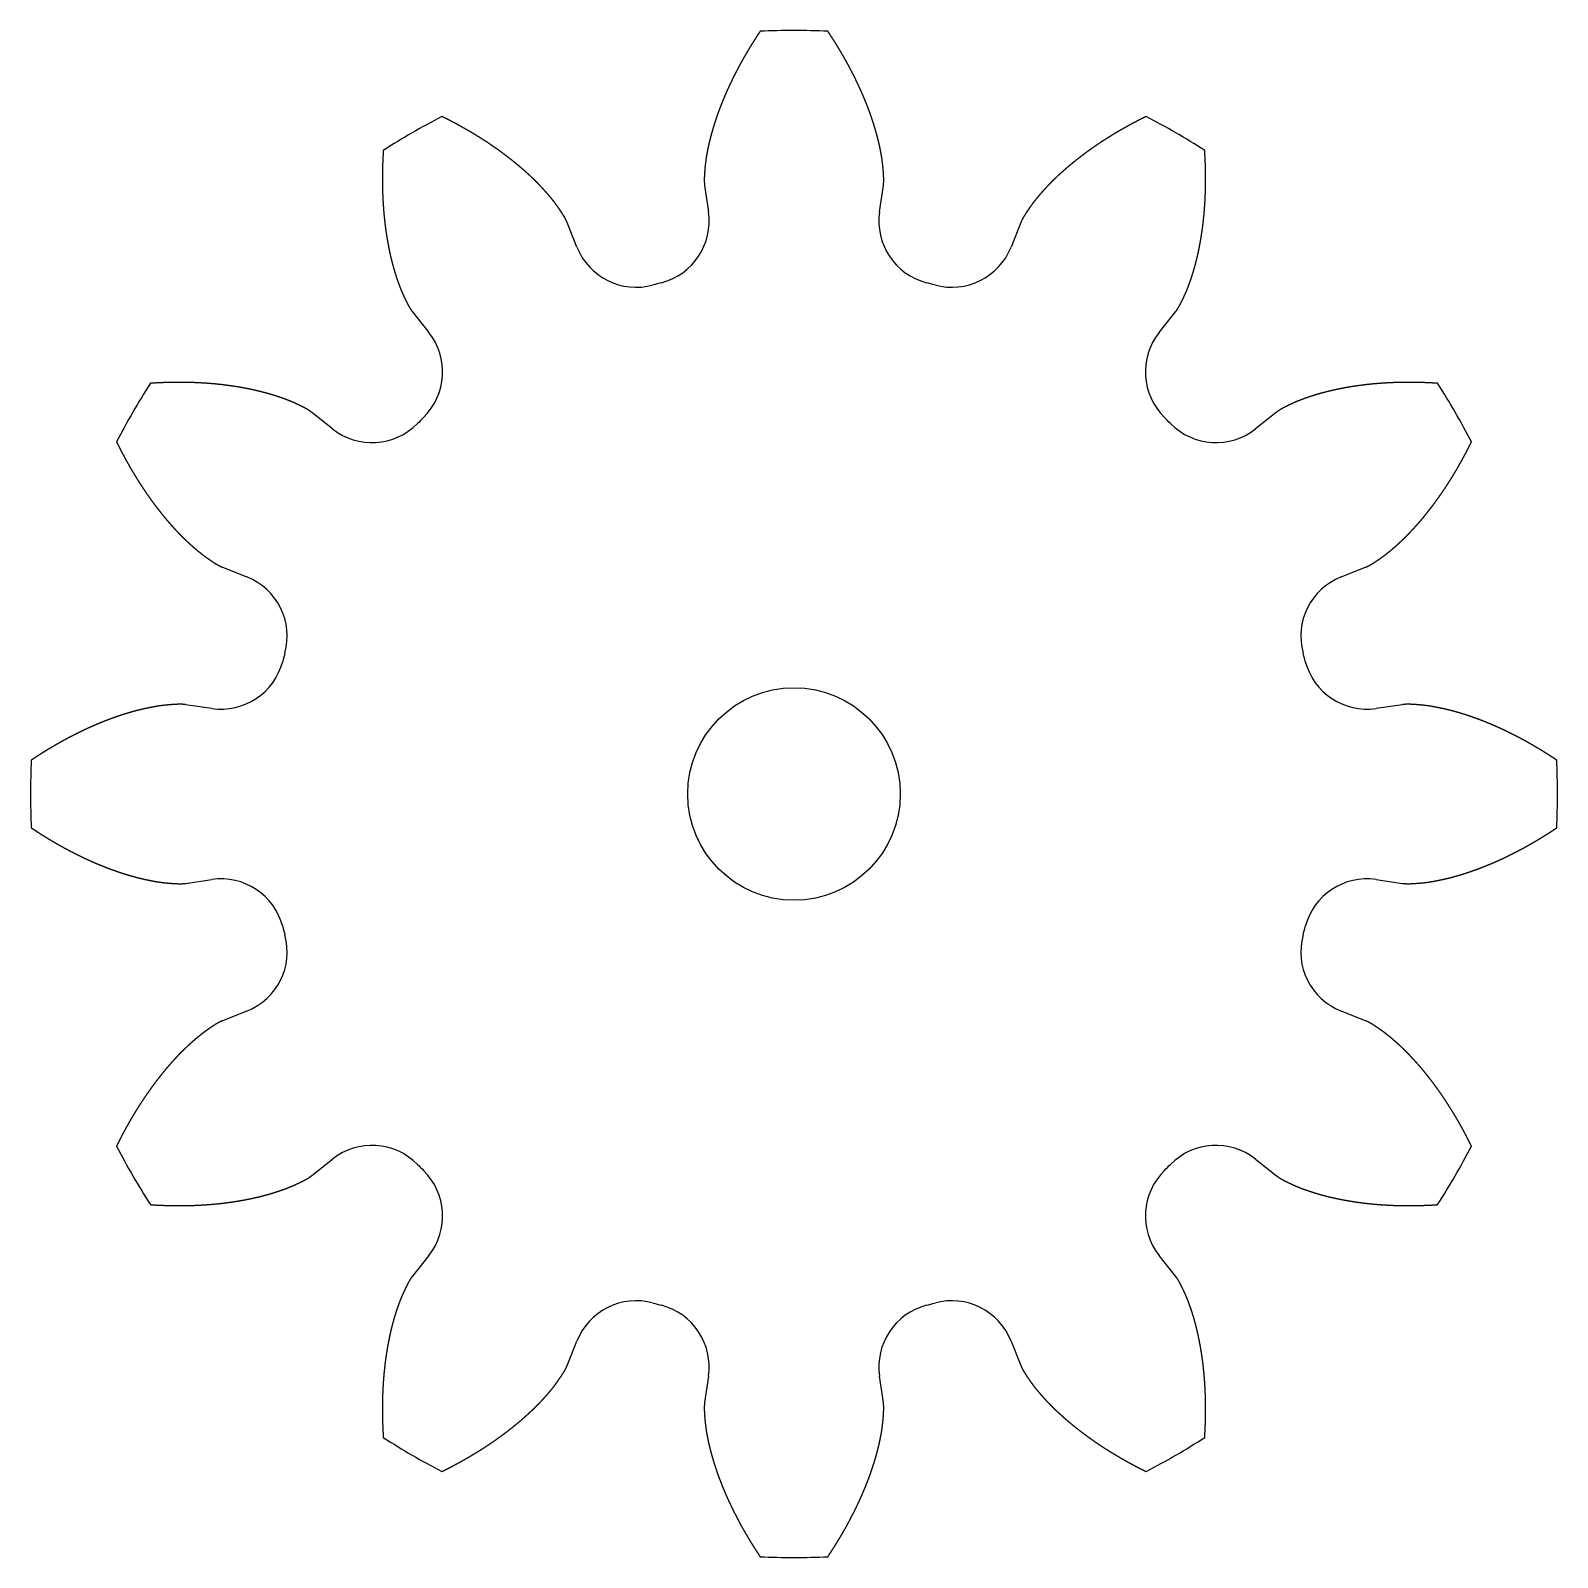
# Model space of a CAD drawing. Header units: millimetres. Extents: x -1.8 to 93.8, y -15 to 60.
# Drawn here: x 24.22 to 45.78, y -14.97 to 6.59 of the extents above; entities that cross this region are included whole.
import ezdxf

# ---------------------------------------------------------------- set-up
doc = ezdxf.new("R2010")
doc.units = ezdxf.units.MM
doc.layers.get('0').update_dxf_attribs({"linetype": 'CONTINUOUS'})

msp = doc.modelspace()

# ---------------------------------------------------------------- linework, layer by layer
for p, q in [((33.738, 4.402), (33.793, 4.033)), ((36.207, 4.033), (36.262, 4.402)), ((31.935, 3.535), (31.797, 3.882)), ((38.203, 3.882), (38.065, 3.535)), ((29.612, 2.621), (29.844, 2.328)), ((40.156, 2.328), (40.388, 2.621)), ((28.484, 0.968), (28.191, 1.2)), ((41.809, 1.2), (41.516, 0.968)), ((26.93, -0.985), (27.276, -1.123)), ((42.724, -1.123), (43.07, -0.985)), ((26.779, -2.981), (26.409, -2.927)), ((43.591, -2.927), (43.221, -2.981)), ((26.409, -5.45), (26.779, -5.395)), ((43.221, -5.395), (43.591, -5.45)), ((27.276, -7.253), (26.93, -7.391)), ((43.07, -7.391), (42.724, -7.253)), ((28.191, -9.576), (28.484, -9.344)), ((41.516, -9.344), (41.809, -9.576)), ((29.844, -10.705), (29.612, -10.997)), ((40.388, -10.997), (40.156, -10.705)), ((31.797, -12.259), (31.935, -11.912)), ((38.065, -11.912), (38.203, -12.259)), ((33.793, -12.41), (33.738, -12.779)), ((36.262, -12.779), (36.207, -12.41))]:
    msp.add_line(p, q)
msp.add_circle((35, -4.188), 1.5)
for centre, radius, start, end in [((35, -4.188), 10.78, 87.4589, 92.5411), ((35, -4.188), 10.78, 117.4589, 122.5411), ((35, -4.188), 10.78, 57.4589, 62.5411), ((32.902, 3.902), 0.9, -75.4645, 8.354), ((37.098, 3.902), 0.9, 171.646, 255.4645), ((32.771, 3.867), 0.9, 201.646, 285.4645), ((37.229, 3.867), 0.9, 254.5355, 338.354), ((35, -4.188), 7.458, 104.5355, 105.4645), ((35, -4.188), 7.458, 74.5355, 75.4645), ((29.138, 1.77), 0.9, -45.4645, 38.354), ((40.862, 1.77), 0.9, 141.646, 225.4645), ((35, -4.188), 10.78, 147.4589, 152.5411), ((35, -4.188), 10.78, 27.4589, 32.5411), ((35, -4.188), 7.458, 134.5355, 135.4645), ((35, -4.188), 7.458, 44.5355, 45.4645), ((29.042, 1.674), 0.9, 231.646, 315.4645), ((40.958, 1.674), 0.9, 224.5355, 308.354), ((26.944, -1.96), 0.9, -15.4645, 68.354), ((43.056, -1.96), 0.9, 111.646, 195.4645), ((26.909, -2.09), 0.9, 261.646, 345.4645), ((35, -4.188), 7.458, 164.5355, 165.4645), ((35, -4.188), 7.458, 14.5355, 15.4645), ((43.091, -2.09), 0.9, 194.5355, 278.354), ((35, -4.188), 10.78, 177.4589, 182.5411), ((35, -4.188), 10.78, -2.5411, 2.5411), ((26.909, -6.286), 0.9, 14.5355, 98.354), ((43.091, -6.286), 0.9, 81.646, 165.4645), ((26.944, -6.417), 0.9, -68.354, 15.4645), ((35, -4.188), 7.458, 194.5355, 195.4645), ((43.056, -6.417), 0.9, 164.5355, 248.354), ((35, -4.188), 7.458, 344.5355, 345.4645), ((35, -4.188), 10.78, 207.4589, 212.5411), ((29.042, -10.05), 0.9, 44.5355, 128.354), ((40.958, -10.05), 0.9, 51.646, 135.4645), ((35, -4.188), 10.78, 327.4589, 332.5411), ((35, -4.188), 7.458, 224.5355, 225.4645), ((35, -4.188), 7.458, 314.5355, 315.4645), ((29.138, -10.146), 0.9, -38.354, 45.4645), ((40.862, -10.146), 0.9, 134.5355, 218.354), ((32.771, -12.244), 0.9, 74.5355, 158.354), ((35, -4.188), 7.458, 254.5355, 255.4645), ((32.902, -12.279), 0.9, -8.354, 75.4645), ((37.098, -12.279), 0.9, 104.5355, 188.354), ((35, -4.188), 7.458, 284.5355, 285.4645), ((37.229, -12.244), 0.9, 21.646, 105.4645), ((35, -4.188), 10.78, 237.4589, 242.5411), ((35, -4.188), 10.78, 297.4589, 302.5411), ((35, -4.188), 10.78, 267.4589, 272.5411)]:
    msp.add_arc(centre, radius, start, end)
for points in [[(34.522, 6.581), (34.518, 6.575), (34.51, 6.563), (34.498, 6.545), (34.482, 6.521), (34.463, 6.491), (34.443, 6.46), (34.424, 6.43), (34.405, 6.4), (34.386, 6.369), (34.368, 6.339), (34.349, 6.308), (34.331, 6.278), (34.313, 6.247), (34.296, 6.217), (34.278, 6.186), (34.261, 6.155), (34.244, 6.124), (34.227, 6.094), (34.211, 6.063), (34.195, 6.032), (34.179, 6.001), (34.163, 5.97), (34.147, 5.939), (34.132, 5.908), (34.117, 5.877), (34.102, 5.846), (34.087, 5.815), (34.073, 5.783), (34.059, 5.752), (34.045, 5.721), (34.031, 5.69), (34.018, 5.658), (34.005, 5.627), (33.992, 5.596), (33.979, 5.564), (33.967, 5.533), (33.955, 5.502), (33.943, 5.47), (33.931, 5.439), (33.92, 5.407), (33.909, 5.376), (33.898, 5.344), (33.888, 5.313), (33.878, 5.281), (33.868, 5.25), (33.858, 5.218), (33.849, 5.187), (33.84, 5.155), (33.831, 5.124), (33.823, 5.092), (33.815, 5.061), (33.807, 5.029), (33.799, 4.997), (33.792, 4.966), (33.786, 4.934), (33.779, 4.903), (33.773, 4.871), (33.767, 4.84), (33.762, 4.808), (33.757, 4.777), (33.753, 4.745), (33.749, 4.714), (33.745, 4.683), (33.742, 4.651), (33.74, 4.62), (33.737, 4.589), (33.735, 4.557), (33.734, 4.526), (33.733, 4.495), (33.733, 4.464), (33.734, 4.439), (33.736, 4.421), (33.738, 4.409), (33.738, 4.402)], [(36.262, 4.402), (36.262, 4.409), (36.264, 4.421), (36.266, 4.439), (36.267, 4.464), (36.267, 4.495), (36.266, 4.526), (36.265, 4.557), (36.263, 4.589), (36.26, 4.62), (36.258, 4.651), (36.255, 4.683), (36.251, 4.714), (36.247, 4.745), (36.243, 4.777), (36.238, 4.808), (36.233, 4.84), (36.227, 4.871), (36.221, 4.903), (36.214, 4.934), (36.208, 4.966), (36.201, 4.997), (36.193, 5.029), (36.185, 5.061), (36.177, 5.092), (36.169, 5.124), (36.16, 5.155), (36.151, 5.187), (36.142, 5.218), (36.132, 5.25), (36.122, 5.281), (36.112, 5.313), (36.102, 5.344), (36.091, 5.376), (36.08, 5.407), (36.069, 5.439), (36.057, 5.47), (36.045, 5.502), (36.033, 5.533), (36.021, 5.564), (36.008, 5.596), (35.995, 5.627), (35.982, 5.658), (35.969, 5.69), (35.955, 5.721), (35.941, 5.752), (35.927, 5.783), (35.913, 5.815), (35.898, 5.846), (35.883, 5.877), (35.868, 5.908), (35.853, 5.939), (35.837, 5.97), (35.821, 6.001), (35.805, 6.032), (35.789, 6.063), (35.773, 6.094), (35.756, 6.124), (35.739, 6.155), (35.722, 6.186), (35.704, 6.217), (35.687, 6.247), (35.669, 6.278), (35.651, 6.308), (35.632, 6.339), (35.614, 6.369), (35.595, 6.4), (35.576, 6.43), (35.557, 6.46), (35.537, 6.491), (35.518, 6.521), (35.502, 6.545), (35.49, 6.563), (35.482, 6.575), (35.478, 6.581)], [(31.797, 3.882), (31.795, 3.888), (31.79, 3.899), (31.782, 3.916), (31.771, 3.938), (31.756, 3.965), (31.739, 3.992), (31.722, 4.018), (31.705, 4.044), (31.687, 4.07), (31.669, 4.096), (31.651, 4.122), (31.633, 4.147), (31.614, 4.172), (31.594, 4.197), (31.574, 4.222), (31.553, 4.247), (31.533, 4.271), (31.512, 4.295), (31.49, 4.319), (31.469, 4.343), (31.447, 4.367), (31.425, 4.391), (31.402, 4.414), (31.379, 4.437), (31.356, 4.461), (31.333, 4.484), (31.31, 4.506), (31.286, 4.529), (31.262, 4.552), (31.237, 4.574), (31.213, 4.596), (31.188, 4.618), (31.163, 4.64), (31.138, 4.662), (31.112, 4.683), (31.086, 4.705), (31.06, 4.726), (31.034, 4.747), (31.008, 4.768), (30.981, 4.789), (30.954, 4.81), (30.927, 4.83), (30.9, 4.851), (30.873, 4.871), (30.845, 4.891), (30.817, 4.911), (30.789, 4.931), (30.761, 4.95), (30.732, 4.97), (30.704, 4.989), (30.675, 5.009), (30.646, 5.028), (30.617, 5.047), (30.587, 5.065), (30.558, 5.084), (30.528, 5.102), (30.498, 5.121), (30.468, 5.139), (30.438, 5.157), (30.407, 5.175), (30.377, 5.192), (30.346, 5.21), (30.315, 5.227), (30.284, 5.245), (30.253, 5.262), (30.221, 5.279), (30.19, 5.296), (30.158, 5.312), (30.126, 5.329), (30.094, 5.345), (30.068, 5.358), (30.049, 5.368), (30.036, 5.374), (30.029, 5.377)], [(39.971, 5.377), (39.964, 5.374), (39.951, 5.368), (39.932, 5.358), (39.906, 5.345), (39.874, 5.329), (39.842, 5.312), (39.81, 5.296), (39.779, 5.279), (39.747, 5.262), (39.716, 5.245), (39.685, 5.227), (39.654, 5.21), (39.623, 5.192), (39.593, 5.175), (39.562, 5.157), (39.532, 5.139), (39.502, 5.121), (39.472, 5.102), (39.442, 5.084), (39.413, 5.065), (39.383, 5.047), (39.354, 5.028), (39.325, 5.009), (39.296, 4.989), (39.268, 4.97), (39.239, 4.95), (39.211, 4.931), (39.183, 4.911), (39.155, 4.891), (39.127, 4.871), (39.1, 4.851), (39.073, 4.83), (39.046, 4.81), (39.019, 4.789), (38.992, 4.768), (38.966, 4.747), (38.94, 4.726), (38.914, 4.705), (38.888, 4.683), (38.862, 4.662), (38.837, 4.64), (38.812, 4.618), (38.787, 4.596), (38.763, 4.574), (38.738, 4.552), (38.714, 4.529), (38.69, 4.506), (38.667, 4.484), (38.644, 4.461), (38.621, 4.437), (38.598, 4.414), (38.575, 4.391), (38.553, 4.367), (38.531, 4.343), (38.51, 4.319), (38.488, 4.295), (38.467, 4.271), (38.447, 4.247), (38.426, 4.222), (38.406, 4.197), (38.386, 4.172), (38.367, 4.147), (38.349, 4.122), (38.331, 4.096), (38.313, 4.07), (38.295, 4.044), (38.278, 4.018), (38.261, 3.992), (38.244, 3.965), (38.229, 3.938), (38.218, 3.916), (38.21, 3.899), (38.205, 3.888), (38.203, 3.882)], [(29.201, 4.899), (29.201, 4.892), (29.2, 4.878), (29.199, 4.856), (29.197, 4.827), (29.195, 4.791), (29.193, 4.755), (29.192, 4.72), (29.191, 4.684), (29.19, 4.648), (29.189, 4.612), (29.188, 4.577), (29.188, 4.541), (29.188, 4.506), (29.188, 4.47), (29.188, 4.435), (29.188, 4.4), (29.189, 4.365), (29.19, 4.33), (29.191, 4.295), (29.193, 4.26), (29.194, 4.225), (29.196, 4.19), (29.198, 4.156), (29.2, 4.121), (29.203, 4.087), (29.205, 4.052), (29.208, 4.018), (29.211, 3.984), (29.215, 3.95), (29.218, 3.916), (29.222, 3.882), (29.226, 3.848), (29.23, 3.814), (29.235, 3.781), (29.24, 3.747), (29.245, 3.714), (29.25, 3.681), (29.255, 3.648), (29.261, 3.615), (29.267, 3.582), (29.273, 3.549), (29.28, 3.516), (29.286, 3.484), (29.293, 3.451), (29.3, 3.419), (29.308, 3.387), (29.316, 3.355), (29.323, 3.323), (29.332, 3.292), (29.34, 3.26), (29.349, 3.229), (29.358, 3.198), (29.367, 3.167), (29.377, 3.136), (29.387, 3.105), (29.397, 3.075), (29.408, 3.044), (29.419, 3.014), (29.43, 2.984), (29.441, 2.954), (29.453, 2.925), (29.465, 2.896), (29.478, 2.867), (29.491, 2.838), (29.504, 2.81), (29.518, 2.782), (29.532, 2.753), (29.546, 2.726), (29.561, 2.698), (29.577, 2.671), (29.59, 2.651), (29.601, 2.635), (29.608, 2.626), (29.612, 2.621)], [(40.388, 2.621), (40.392, 2.626), (40.399, 2.635), (40.41, 2.651), (40.423, 2.671), (40.439, 2.698), (40.454, 2.726), (40.468, 2.753), (40.482, 2.782), (40.496, 2.81), (40.509, 2.838), (40.522, 2.867), (40.535, 2.896), (40.547, 2.925), (40.559, 2.954), (40.57, 2.984), (40.581, 3.014), (40.592, 3.044), (40.603, 3.075), (40.613, 3.105), (40.623, 3.136), (40.633, 3.167), (40.642, 3.198), (40.651, 3.229), (40.66, 3.26), (40.668, 3.292), (40.677, 3.323), (40.684, 3.355), (40.692, 3.387), (40.7, 3.419), (40.707, 3.451), (40.714, 3.484), (40.72, 3.516), (40.727, 3.549), (40.733, 3.582), (40.739, 3.615), (40.745, 3.648), (40.75, 3.681), (40.755, 3.714), (40.76, 3.747), (40.765, 3.781), (40.77, 3.814), (40.774, 3.848), (40.778, 3.882), (40.782, 3.916), (40.785, 3.95), (40.789, 3.984), (40.792, 4.018), (40.795, 4.052), (40.797, 4.087), (40.8, 4.121), (40.802, 4.156), (40.804, 4.19), (40.806, 4.225), (40.807, 4.26), (40.809, 4.295), (40.81, 4.33), (40.811, 4.365), (40.812, 4.4), (40.812, 4.435), (40.812, 4.47), (40.812, 4.506), (40.812, 4.541), (40.812, 4.577), (40.811, 4.612), (40.81, 4.648), (40.809, 4.684), (40.808, 4.72), (40.807, 4.755), (40.805, 4.791), (40.803, 4.827), (40.801, 4.856), (40.8, 4.878), (40.799, 4.892), (40.799, 4.899)], [(28.191, 1.2), (28.186, 1.203), (28.176, 1.211), (28.161, 1.222), (28.141, 1.235), (28.114, 1.251), (28.086, 1.266), (28.058, 1.28), (28.03, 1.294), (28.002, 1.307), (27.974, 1.321), (27.945, 1.334), (27.916, 1.347), (27.887, 1.359), (27.857, 1.371), (27.828, 1.382), (27.798, 1.393), (27.768, 1.404), (27.737, 1.414), (27.707, 1.425), (27.676, 1.435), (27.645, 1.444), (27.614, 1.454), (27.583, 1.463), (27.552, 1.472), (27.52, 1.48), (27.489, 1.488), (27.457, 1.496), (27.425, 1.504), (27.393, 1.511), (27.36, 1.519), (27.328, 1.526), (27.295, 1.532), (27.263, 1.539), (27.23, 1.545), (27.197, 1.551), (27.164, 1.557), (27.131, 1.562), (27.098, 1.567), (27.064, 1.572), (27.031, 1.577), (26.997, 1.581), (26.964, 1.586), (26.93, 1.59), (26.896, 1.594), (26.862, 1.597), (26.828, 1.601), (26.794, 1.604), (26.76, 1.607), (26.725, 1.609), (26.691, 1.612), (26.656, 1.614), (26.621, 1.616), (26.587, 1.618), (26.552, 1.619), (26.517, 1.621), (26.482, 1.622), (26.447, 1.623), (26.412, 1.623), (26.377, 1.624), (26.341, 1.624), (26.306, 1.624), (26.27, 1.624), (26.235, 1.624), (26.199, 1.623), (26.164, 1.622), (26.128, 1.621), (26.092, 1.62), (26.056, 1.618), (26.021, 1.617), (25.985, 1.615), (25.956, 1.613), (25.934, 1.612), (25.92, 1.611), (25.912, 1.61)], [(44.088, 1.61), (44.08, 1.611), (44.066, 1.612), (44.044, 1.613), (44.015, 1.615), (43.979, 1.617), (43.944, 1.618), (43.908, 1.62), (43.872, 1.621), (43.836, 1.622), (43.801, 1.623), (43.765, 1.624), (43.73, 1.624), (43.694, 1.624), (43.659, 1.624), (43.623, 1.624), (43.588, 1.623), (43.553, 1.623), (43.518, 1.622), (43.483, 1.621), (43.448, 1.619), (43.413, 1.618), (43.379, 1.616), (43.344, 1.614), (43.309, 1.612), (43.275, 1.609), (43.24, 1.607), (43.206, 1.604), (43.172, 1.601), (43.138, 1.597), (43.104, 1.594), (43.07, 1.59), (43.036, 1.586), (43.003, 1.581), (42.969, 1.577), (42.936, 1.572), (42.902, 1.567), (42.869, 1.562), (42.836, 1.557), (42.803, 1.551), (42.77, 1.545), (42.737, 1.539), (42.705, 1.532), (42.672, 1.526), (42.64, 1.519), (42.607, 1.511), (42.575, 1.504), (42.543, 1.496), (42.511, 1.488), (42.48, 1.48), (42.448, 1.472), (42.417, 1.463), (42.386, 1.454), (42.355, 1.444), (42.324, 1.435), (42.293, 1.425), (42.263, 1.414), (42.232, 1.404), (42.202, 1.393), (42.172, 1.382), (42.143, 1.371), (42.113, 1.359), (42.084, 1.347), (42.055, 1.334), (42.026, 1.321), (41.998, 1.307), (41.97, 1.294), (41.942, 1.28), (41.914, 1.266), (41.886, 1.251), (41.859, 1.235), (41.839, 1.222), (41.824, 1.211), (41.814, 1.203), (41.809, 1.2)], [(25.434, 0.783), (25.438, 0.776), (25.444, 0.763), (25.454, 0.744), (25.467, 0.718), (25.483, 0.686), (25.5, 0.654), (25.516, 0.622), (25.533, 0.591), (25.55, 0.559), (25.567, 0.528), (25.584, 0.497), (25.602, 0.466), (25.619, 0.435), (25.637, 0.404), (25.655, 0.374), (25.673, 0.344), (25.691, 0.314), (25.709, 0.284), (25.728, 0.254), (25.747, 0.224), (25.765, 0.195), (25.784, 0.166), (25.803, 0.137), (25.822, 0.108), (25.842, 0.079), (25.861, 0.051), (25.881, 0.023), (25.901, -0.005), (25.921, -0.033), (25.941, -0.061), (25.961, -0.088), (25.981, -0.116), (26.002, -0.143), (26.023, -0.169), (26.044, -0.196), (26.065, -0.222), (26.086, -0.249), (26.107, -0.275), (26.128, -0.3), (26.15, -0.326), (26.172, -0.351), (26.194, -0.376), (26.216, -0.401), (26.238, -0.425), (26.26, -0.45), (26.283, -0.474), (26.305, -0.498), (26.328, -0.521), (26.351, -0.545), (26.374, -0.568), (26.398, -0.59), (26.421, -0.613), (26.445, -0.635), (26.468, -0.657), (26.492, -0.678), (26.517, -0.7), (26.541, -0.721), (26.565, -0.742), (26.59, -0.762), (26.615, -0.782), (26.64, -0.802), (26.665, -0.821), (26.69, -0.839), (26.716, -0.858), (26.742, -0.876), (26.768, -0.893), (26.794, -0.911), (26.82, -0.928), (26.846, -0.944), (26.873, -0.959), (26.895, -0.971), (26.912, -0.978), (26.924, -0.983), (26.93, -0.985)], [(43.07, -0.985), (43.076, -0.983), (43.088, -0.978), (43.105, -0.971), (43.127, -0.959), (43.154, -0.944), (43.18, -0.928), (43.206, -0.911), (43.232, -0.893), (43.258, -0.876), (43.284, -0.858), (43.31, -0.839), (43.335, -0.821), (43.36, -0.802), (43.385, -0.782), (43.41, -0.762), (43.435, -0.742), (43.459, -0.721), (43.483, -0.7), (43.508, -0.678), (43.532, -0.657), (43.555, -0.635), (43.579, -0.613), (43.602, -0.59), (43.626, -0.568), (43.649, -0.545), (43.672, -0.521), (43.695, -0.498), (43.717, -0.474), (43.74, -0.45), (43.762, -0.425), (43.784, -0.401), (43.806, -0.376), (43.828, -0.351), (43.85, -0.326), (43.872, -0.3), (43.893, -0.275), (43.914, -0.249), (43.935, -0.222), (43.956, -0.196), (43.977, -0.169), (43.998, -0.143), (44.019, -0.116), (44.039, -0.088), (44.059, -0.061), (44.079, -0.033), (44.099, -0.005), (44.119, 0.023), (44.139, 0.051), (44.158, 0.079), (44.178, 0.108), (44.197, 0.137), (44.216, 0.166), (44.235, 0.195), (44.253, 0.224), (44.272, 0.254), (44.291, 0.284), (44.309, 0.314), (44.327, 0.344), (44.345, 0.374), (44.363, 0.404), (44.381, 0.435), (44.398, 0.466), (44.416, 0.497), (44.433, 0.528), (44.45, 0.559), (44.467, 0.591), (44.484, 0.622), (44.5, 0.654), (44.517, 0.686), (44.533, 0.718), (44.546, 0.744), (44.556, 0.763), (44.562, 0.776), (44.566, 0.783)], [(26.409, -2.927), (26.403, -2.926), (26.391, -2.924), (26.372, -2.922), (26.348, -2.921), (26.317, -2.921), (26.286, -2.922), (26.254, -2.924), (26.223, -2.926), (26.192, -2.928), (26.16, -2.931), (26.129, -2.933), (26.098, -2.937), (26.066, -2.941), (26.035, -2.945), (26.003, -2.95), (25.972, -2.956), (25.94, -2.961), (25.909, -2.968), (25.877, -2.974), (25.846, -2.981), (25.814, -2.988), (25.783, -2.995), (25.751, -3.003), (25.72, -3.011), (25.688, -3.019), (25.657, -3.028), (25.625, -3.037), (25.594, -3.046), (25.562, -3.056), (25.53, -3.066), (25.499, -3.076), (25.467, -3.086), (25.436, -3.097), (25.405, -3.108), (25.373, -3.119), (25.342, -3.131), (25.31, -3.143), (25.279, -3.155), (25.247, -3.167), (25.216, -3.18), (25.185, -3.193), (25.153, -3.206), (25.122, -3.219), (25.091, -3.233), (25.06, -3.247), (25.028, -3.261), (24.997, -3.275), (24.966, -3.29), (24.935, -3.305), (24.904, -3.32), (24.873, -3.335), (24.842, -3.351), (24.811, -3.367), (24.78, -3.383), (24.749, -3.399), (24.718, -3.416), (24.687, -3.432), (24.657, -3.449), (24.626, -3.467), (24.595, -3.484), (24.565, -3.502), (24.534, -3.52), (24.503, -3.538), (24.473, -3.556), (24.442, -3.574), (24.412, -3.593), (24.382, -3.612), (24.351, -3.631), (24.321, -3.651), (24.291, -3.67), (24.267, -3.686), (24.249, -3.698), (24.237, -3.706), (24.231, -3.71)], [(45.769, -3.71), (45.763, -3.706), (45.751, -3.698), (45.733, -3.686), (45.709, -3.67), (45.679, -3.651), (45.649, -3.631), (45.618, -3.612), (45.588, -3.593), (45.558, -3.574), (45.527, -3.556), (45.497, -3.538), (45.466, -3.52), (45.435, -3.502), (45.405, -3.484), (45.374, -3.467), (45.343, -3.449), (45.313, -3.432), (45.282, -3.416), (45.251, -3.399), (45.22, -3.383), (45.189, -3.367), (45.158, -3.351), (45.127, -3.335), (45.096, -3.32), (45.065, -3.305), (45.034, -3.29), (45.003, -3.275), (44.972, -3.261), (44.94, -3.247), (44.909, -3.233), (44.878, -3.219), (44.847, -3.206), (44.815, -3.193), (44.784, -3.18), (44.753, -3.167), (44.721, -3.155), (44.69, -3.143), (44.658, -3.131), (44.627, -3.119), (44.595, -3.108), (44.564, -3.097), (44.533, -3.086), (44.501, -3.076), (44.47, -3.066), (44.438, -3.056), (44.406, -3.046), (44.375, -3.037), (44.343, -3.028), (44.312, -3.019), (44.28, -3.011), (44.249, -3.003), (44.217, -2.995), (44.186, -2.988), (44.154, -2.981), (44.123, -2.974), (44.091, -2.968), (44.06, -2.961), (44.028, -2.956), (43.997, -2.95), (43.965, -2.945), (43.934, -2.941), (43.902, -2.937), (43.871, -2.933), (43.84, -2.931), (43.808, -2.928), (43.777, -2.926), (43.746, -2.924), (43.714, -2.922), (43.683, -2.921), (43.652, -2.921), (43.628, -2.922), (43.609, -2.924), (43.597, -2.926), (43.591, -2.927)], [(24.231, -4.666), (24.237, -4.67), (24.249, -4.678), (24.267, -4.69), (24.291, -4.706), (24.321, -4.726), (24.351, -4.745), (24.382, -4.764), (24.412, -4.783), (24.442, -4.802), (24.473, -4.82), (24.503, -4.839), (24.534, -4.857), (24.565, -4.875), (24.595, -4.892), (24.626, -4.91), (24.657, -4.927), (24.687, -4.944), (24.718, -4.961), (24.749, -4.977), (24.78, -4.994), (24.811, -5.01), (24.842, -5.025), (24.873, -5.041), (24.904, -5.056), (24.935, -5.072), (24.966, -5.086), (24.997, -5.101), (25.028, -5.115), (25.06, -5.13), (25.091, -5.143), (25.122, -5.157), (25.153, -5.17), (25.185, -5.184), (25.216, -5.196), (25.247, -5.209), (25.279, -5.221), (25.31, -5.234), (25.342, -5.245), (25.373, -5.257), (25.405, -5.268), (25.436, -5.279), (25.467, -5.29), (25.499, -5.3), (25.53, -5.311), (25.562, -5.321), (25.594, -5.33), (25.625, -5.339), (25.657, -5.348), (25.688, -5.357), (25.72, -5.366), (25.751, -5.374), (25.783, -5.381), (25.814, -5.389), (25.846, -5.396), (25.877, -5.402), (25.909, -5.409), (25.94, -5.415), (25.972, -5.421), (26.003, -5.426), (26.035, -5.431), (26.066, -5.436), (26.098, -5.44), (26.129, -5.443), (26.16, -5.446), (26.192, -5.448), (26.223, -5.451), (26.254, -5.453), (26.286, -5.454), (26.317, -5.455), (26.348, -5.455), (26.372, -5.454), (26.391, -5.452), (26.403, -5.451), (26.409, -5.45)], [(43.591, -5.45), (43.597, -5.451), (43.609, -5.452), (43.628, -5.454), (43.652, -5.455), (43.683, -5.455), (43.714, -5.454), (43.746, -5.453), (43.777, -5.451), (43.808, -5.448), (43.84, -5.446), (43.871, -5.443), (43.902, -5.44), (43.934, -5.436), (43.965, -5.431), (43.997, -5.426), (44.028, -5.421), (44.06, -5.415), (44.091, -5.409), (44.123, -5.402), (44.154, -5.396), (44.186, -5.389), (44.217, -5.381), (44.249, -5.374), (44.28, -5.366), (44.312, -5.357), (44.343, -5.348), (44.375, -5.339), (44.406, -5.33), (44.438, -5.321), (44.47, -5.311), (44.501, -5.3), (44.533, -5.29), (44.564, -5.279), (44.595, -5.268), (44.627, -5.257), (44.658, -5.245), (44.69, -5.234), (44.721, -5.221), (44.753, -5.209), (44.784, -5.196), (44.815, -5.184), (44.847, -5.17), (44.878, -5.157), (44.909, -5.143), (44.94, -5.13), (44.972, -5.115), (45.003, -5.101), (45.034, -5.086), (45.065, -5.072), (45.096, -5.056), (45.127, -5.041), (45.158, -5.025), (45.189, -5.01), (45.22, -4.994), (45.251, -4.977), (45.282, -4.961), (45.313, -4.944), (45.343, -4.927), (45.374, -4.91), (45.405, -4.892), (45.435, -4.875), (45.466, -4.857), (45.497, -4.839), (45.527, -4.82), (45.558, -4.802), (45.588, -4.783), (45.618, -4.764), (45.649, -4.745), (45.679, -4.726), (45.709, -4.706), (45.733, -4.69), (45.751, -4.678), (45.763, -4.67), (45.769, -4.666)], [(26.93, -7.391), (26.924, -7.393), (26.912, -7.398), (26.895, -7.406), (26.873, -7.417), (26.846, -7.432), (26.82, -7.449), (26.794, -7.466), (26.768, -7.483), (26.742, -7.501), (26.716, -7.519), (26.69, -7.537), (26.665, -7.556), (26.64, -7.575), (26.615, -7.594), (26.59, -7.614), (26.565, -7.635), (26.541, -7.656), (26.517, -7.677), (26.492, -7.698), (26.468, -7.719), (26.445, -7.741), (26.421, -7.764), (26.398, -7.786), (26.374, -7.809), (26.351, -7.832), (26.328, -7.855), (26.305, -7.879), (26.283, -7.903), (26.26, -7.927), (26.238, -7.951), (26.216, -7.975), (26.194, -8), (26.172, -8.025), (26.15, -8.051), (26.128, -8.076), (26.107, -8.102), (26.086, -8.128), (26.065, -8.154), (26.044, -8.18), (26.023, -8.207), (26.002, -8.234), (25.981, -8.261), (25.961, -8.288), (25.941, -8.316), (25.921, -8.343), (25.901, -8.371), (25.881, -8.399), (25.861, -8.427), (25.842, -8.456), (25.822, -8.484), (25.803, -8.513), (25.784, -8.542), (25.765, -8.571), (25.747, -8.601), (25.728, -8.63), (25.709, -8.66), (25.691, -8.69), (25.673, -8.72), (25.655, -8.75), (25.637, -8.781), (25.619, -8.811), (25.602, -8.842), (25.584, -8.873), (25.567, -8.904), (25.55, -8.935), (25.533, -8.967), (25.516, -8.999), (25.5, -9.03), (25.483, -9.062), (25.467, -9.094), (25.454, -9.12), (25.444, -9.14), (25.438, -9.152), (25.434, -9.159)], [(44.566, -9.159), (44.562, -9.152), (44.556, -9.14), (44.546, -9.12), (44.533, -9.094), (44.517, -9.062), (44.5, -9.03), (44.484, -8.999), (44.467, -8.967), (44.45, -8.935), (44.433, -8.904), (44.416, -8.873), (44.398, -8.842), (44.381, -8.811), (44.363, -8.781), (44.345, -8.75), (44.327, -8.72), (44.309, -8.69), (44.291, -8.66), (44.272, -8.63), (44.253, -8.601), (44.235, -8.571), (44.216, -8.542), (44.197, -8.513), (44.178, -8.484), (44.158, -8.456), (44.139, -8.427), (44.119, -8.399), (44.099, -8.371), (44.079, -8.343), (44.059, -8.316), (44.039, -8.288), (44.019, -8.261), (43.998, -8.234), (43.977, -8.207), (43.956, -8.18), (43.935, -8.154), (43.914, -8.128), (43.893, -8.102), (43.872, -8.076), (43.85, -8.051), (43.828, -8.025), (43.806, -8), (43.784, -7.975), (43.762, -7.951), (43.74, -7.927), (43.717, -7.903), (43.695, -7.879), (43.672, -7.855), (43.649, -7.832), (43.626, -7.809), (43.602, -7.786), (43.579, -7.764), (43.555, -7.741), (43.532, -7.719), (43.508, -7.698), (43.483, -7.677), (43.459, -7.656), (43.435, -7.635), (43.41, -7.614), (43.385, -7.594), (43.36, -7.575), (43.335, -7.556), (43.31, -7.537), (43.284, -7.519), (43.258, -7.501), (43.232, -7.483), (43.206, -7.466), (43.18, -7.449), (43.154, -7.432), (43.127, -7.417), (43.105, -7.406), (43.088, -7.398), (43.076, -7.393), (43.07, -7.391)], [(25.912, -9.987), (25.92, -9.987), (25.934, -9.988), (25.956, -9.99), (25.985, -9.991), (26.021, -9.993), (26.056, -9.995), (26.092, -9.996), (26.128, -9.997), (26.164, -9.999), (26.199, -9.999), (26.235, -10), (26.27, -10), (26.306, -10.001), (26.341, -10), (26.377, -10), (26.412, -10), (26.447, -9.999), (26.482, -9.998), (26.517, -9.997), (26.552, -9.996), (26.587, -9.994), (26.621, -9.992), (26.656, -9.99), (26.691, -9.988), (26.725, -9.986), (26.76, -9.983), (26.794, -9.98), (26.828, -9.977), (26.862, -9.974), (26.896, -9.97), (26.93, -9.966), (26.964, -9.962), (26.997, -9.958), (27.031, -9.953), (27.064, -9.949), (27.098, -9.944), (27.131, -9.938), (27.164, -9.933), (27.197, -9.927), (27.23, -9.921), (27.263, -9.915), (27.295, -9.909), (27.328, -9.902), (27.36, -9.895), (27.393, -9.888), (27.425, -9.88), (27.457, -9.873), (27.489, -9.865), (27.52, -9.856), (27.552, -9.848), (27.583, -9.839), (27.614, -9.83), (27.645, -9.821), (27.676, -9.811), (27.707, -9.801), (27.737, -9.791), (27.768, -9.78), (27.798, -9.77), (27.828, -9.759), (27.857, -9.747), (27.887, -9.735), (27.916, -9.723), (27.945, -9.71), (27.974, -9.697), (28.002, -9.684), (28.03, -9.67), (28.058, -9.656), (28.086, -9.642), (28.114, -9.627), (28.141, -9.612), (28.161, -9.598), (28.176, -9.587), (28.186, -9.58), (28.191, -9.576)], [(41.809, -9.576), (41.814, -9.58), (41.824, -9.587), (41.839, -9.598), (41.859, -9.612), (41.886, -9.627), (41.914, -9.642), (41.942, -9.656), (41.97, -9.67), (41.998, -9.684), (42.026, -9.697), (42.055, -9.71), (42.084, -9.723), (42.113, -9.735), (42.143, -9.747), (42.172, -9.759), (42.202, -9.77), (42.232, -9.78), (42.263, -9.791), (42.293, -9.801), (42.324, -9.811), (42.355, -9.821), (42.386, -9.83), (42.417, -9.839), (42.448, -9.848), (42.48, -9.856), (42.511, -9.865), (42.543, -9.873), (42.575, -9.88), (42.607, -9.888), (42.64, -9.895), (42.672, -9.902), (42.705, -9.909), (42.737, -9.915), (42.77, -9.921), (42.803, -9.927), (42.836, -9.933), (42.869, -9.938), (42.902, -9.944), (42.936, -9.949), (42.969, -9.953), (43.003, -9.958), (43.036, -9.962), (43.07, -9.966), (43.104, -9.97), (43.138, -9.974), (43.172, -9.977), (43.206, -9.98), (43.24, -9.983), (43.275, -9.986), (43.309, -9.988), (43.344, -9.99), (43.379, -9.992), (43.413, -9.994), (43.448, -9.996), (43.483, -9.997), (43.518, -9.998), (43.553, -9.999), (43.588, -10), (43.623, -10), (43.659, -10), (43.694, -10.001), (43.73, -10), (43.765, -10), (43.801, -9.999), (43.836, -9.999), (43.872, -9.997), (43.908, -9.996), (43.944, -9.995), (43.979, -9.993), (44.015, -9.991), (44.044, -9.99), (44.066, -9.988), (44.08, -9.987), (44.088, -9.987)], [(29.612, -10.997), (29.608, -11.002), (29.601, -11.012), (29.59, -11.027), (29.577, -11.048), (29.561, -11.075), (29.546, -11.102), (29.532, -11.13), (29.518, -11.158), (29.504, -11.186), (29.491, -11.215), (29.478, -11.243), (29.465, -11.272), (29.453, -11.301), (29.441, -11.331), (29.43, -11.36), (29.419, -11.39), (29.408, -11.421), (29.397, -11.451), (29.387, -11.481), (29.377, -11.512), (29.367, -11.543), (29.358, -11.574), (29.349, -11.605), (29.34, -11.636), (29.332, -11.668), (29.323, -11.7), (29.316, -11.732), (29.308, -11.763), (29.3, -11.796), (29.293, -11.828), (29.286, -11.86), (29.28, -11.893), (29.273, -11.925), (29.267, -11.958), (29.261, -11.991), (29.255, -12.024), (29.25, -12.057), (29.245, -12.09), (29.24, -12.124), (29.235, -12.157), (29.23, -12.191), (29.226, -12.224), (29.222, -12.258), (29.218, -12.292), (29.215, -12.326), (29.211, -12.36), (29.208, -12.394), (29.205, -12.429), (29.203, -12.463), (29.2, -12.498), (29.198, -12.532), (29.196, -12.567), (29.194, -12.601), (29.193, -12.636), (29.191, -12.671), (29.19, -12.706), (29.189, -12.741), (29.188, -12.776), (29.188, -12.812), (29.188, -12.847), (29.188, -12.882), (29.188, -12.918), (29.188, -12.953), (29.189, -12.989), (29.19, -13.024), (29.191, -13.06), (29.192, -13.096), (29.193, -13.132), (29.195, -13.168), (29.197, -13.204), (29.199, -13.232), (29.2, -13.254), (29.201, -13.269), (29.201, -13.276)], [(40.799, -13.276), (40.799, -13.269), (40.8, -13.254), (40.801, -13.232), (40.803, -13.204), (40.805, -13.168), (40.807, -13.132), (40.808, -13.096), (40.809, -13.06), (40.81, -13.024), (40.811, -12.989), (40.812, -12.953), (40.812, -12.918), (40.812, -12.882), (40.812, -12.847), (40.812, -12.812), (40.812, -12.776), (40.811, -12.741), (40.81, -12.706), (40.809, -12.671), (40.807, -12.636), (40.806, -12.601), (40.804, -12.567), (40.802, -12.532), (40.8, -12.498), (40.797, -12.463), (40.795, -12.429), (40.792, -12.394), (40.789, -12.36), (40.785, -12.326), (40.782, -12.292), (40.778, -12.258), (40.774, -12.224), (40.77, -12.191), (40.765, -12.157), (40.76, -12.124), (40.755, -12.09), (40.75, -12.057), (40.745, -12.024), (40.739, -11.991), (40.733, -11.958), (40.727, -11.925), (40.72, -11.893), (40.714, -11.86), (40.707, -11.828), (40.7, -11.796), (40.692, -11.763), (40.684, -11.732), (40.677, -11.7), (40.668, -11.668), (40.66, -11.636), (40.651, -11.605), (40.642, -11.574), (40.633, -11.543), (40.623, -11.512), (40.613, -11.481), (40.603, -11.451), (40.592, -11.421), (40.581, -11.39), (40.57, -11.36), (40.559, -11.331), (40.547, -11.301), (40.535, -11.272), (40.522, -11.243), (40.509, -11.215), (40.496, -11.186), (40.482, -11.158), (40.468, -11.13), (40.454, -11.102), (40.439, -11.075), (40.423, -11.048), (40.41, -11.027), (40.399, -11.012), (40.392, -11.002), (40.388, -10.997)], [(30.029, -13.754), (30.036, -13.751), (30.049, -13.744), (30.068, -13.734), (30.094, -13.722), (30.126, -13.705), (30.158, -13.689), (30.19, -13.672), (30.221, -13.655), (30.253, -13.638), (30.284, -13.621), (30.315, -13.604), (30.346, -13.586), (30.377, -13.569), (30.407, -13.551), (30.438, -13.533), (30.468, -13.515), (30.498, -13.497), (30.528, -13.479), (30.558, -13.46), (30.587, -13.442), (30.617, -13.423), (30.646, -13.404), (30.675, -13.385), (30.704, -13.366), (30.732, -13.346), (30.761, -13.327), (30.789, -13.307), (30.817, -13.287), (30.845, -13.267), (30.873, -13.247), (30.9, -13.227), (30.927, -13.207), (30.954, -13.186), (30.981, -13.165), (31.008, -13.145), (31.034, -13.124), (31.06, -13.102), (31.086, -13.081), (31.112, -13.06), (31.138, -13.038), (31.163, -13.016), (31.188, -12.995), (31.213, -12.972), (31.237, -12.95), (31.262, -12.928), (31.286, -12.905), (31.31, -12.883), (31.333, -12.86), (31.356, -12.837), (31.379, -12.814), (31.402, -12.791), (31.425, -12.767), (31.447, -12.743), (31.469, -12.72), (31.49, -12.696), (31.512, -12.672), (31.533, -12.647), (31.553, -12.623), (31.574, -12.598), (31.594, -12.574), (31.614, -12.549), (31.633, -12.523), (31.651, -12.498), (31.669, -12.472), (31.687, -12.446), (31.705, -12.42), (31.722, -12.394), (31.739, -12.368), (31.756, -12.342), (31.771, -12.315), (31.782, -12.293), (31.79, -12.276), (31.795, -12.264), (31.797, -12.259)], [(38.203, -12.259), (38.205, -12.264), (38.21, -12.276), (38.218, -12.293), (38.229, -12.315), (38.244, -12.342), (38.261, -12.368), (38.278, -12.394), (38.295, -12.42), (38.313, -12.446), (38.331, -12.472), (38.349, -12.498), (38.367, -12.523), (38.386, -12.549), (38.406, -12.574), (38.426, -12.598), (38.447, -12.623), (38.467, -12.647), (38.488, -12.672), (38.51, -12.696), (38.531, -12.72), (38.553, -12.743), (38.575, -12.767), (38.598, -12.791), (38.621, -12.814), (38.644, -12.837), (38.667, -12.86), (38.69, -12.883), (38.714, -12.905), (38.738, -12.928), (38.763, -12.95), (38.787, -12.972), (38.812, -12.995), (38.837, -13.016), (38.862, -13.038), (38.888, -13.06), (38.914, -13.081), (38.94, -13.102), (38.966, -13.124), (38.992, -13.145), (39.019, -13.165), (39.046, -13.186), (39.073, -13.207), (39.1, -13.227), (39.127, -13.247), (39.155, -13.267), (39.183, -13.287), (39.211, -13.307), (39.239, -13.327), (39.268, -13.346), (39.296, -13.366), (39.325, -13.385), (39.354, -13.404), (39.383, -13.423), (39.413, -13.442), (39.442, -13.46), (39.472, -13.479), (39.502, -13.497), (39.532, -13.515), (39.562, -13.533), (39.593, -13.551), (39.623, -13.569), (39.654, -13.586), (39.685, -13.604), (39.716, -13.621), (39.747, -13.638), (39.779, -13.655), (39.81, -13.672), (39.842, -13.689), (39.874, -13.705), (39.906, -13.722), (39.932, -13.734), (39.951, -13.744), (39.964, -13.751), (39.971, -13.754)], [(33.738, -12.779), (33.738, -12.785), (33.736, -12.797), (33.734, -12.816), (33.733, -12.84), (33.733, -12.871), (33.734, -12.903), (33.735, -12.934), (33.737, -12.965), (33.74, -12.996), (33.742, -13.028), (33.745, -13.059), (33.749, -13.09), (33.753, -13.122), (33.757, -13.153), (33.762, -13.185), (33.767, -13.216), (33.773, -13.248), (33.779, -13.279), (33.786, -13.311), (33.792, -13.342), (33.799, -13.374), (33.807, -13.405), (33.815, -13.437), (33.823, -13.469), (33.831, -13.5), (33.84, -13.532), (33.849, -13.563), (33.858, -13.595), (33.868, -13.626), (33.878, -13.658), (33.888, -13.689), (33.898, -13.721), (33.909, -13.752), (33.92, -13.784), (33.931, -13.815), (33.943, -13.847), (33.955, -13.878), (33.967, -13.909), (33.979, -13.941), (33.992, -13.972), (34.005, -14.003), (34.018, -14.035), (34.031, -14.066), (34.045, -14.097), (34.059, -14.129), (34.073, -14.16), (34.087, -14.191), (34.102, -14.222), (34.117, -14.253), (34.132, -14.284), (34.147, -14.315), (34.163, -14.346), (34.179, -14.377), (34.195, -14.408), (34.211, -14.439), (34.227, -14.47), (34.244, -14.501), (34.261, -14.532), (34.278, -14.562), (34.296, -14.593), (34.313, -14.624), (34.331, -14.654), (34.349, -14.685), (34.368, -14.715), (34.386, -14.746), (34.405, -14.776), (34.424, -14.807), (34.443, -14.837), (34.463, -14.867), (34.482, -14.897), (34.498, -14.921), (34.51, -14.94), (34.518, -14.952), (34.522, -14.958)], [(35.478, -14.958), (35.482, -14.952), (35.49, -14.94), (35.502, -14.921), (35.518, -14.897), (35.537, -14.867), (35.557, -14.837), (35.576, -14.807), (35.595, -14.776), (35.614, -14.746), (35.632, -14.715), (35.651, -14.685), (35.669, -14.654), (35.687, -14.624), (35.704, -14.593), (35.722, -14.562), (35.739, -14.532), (35.756, -14.501), (35.773, -14.47), (35.789, -14.439), (35.805, -14.408), (35.821, -14.377), (35.837, -14.346), (35.853, -14.315), (35.868, -14.284), (35.883, -14.253), (35.898, -14.222), (35.913, -14.191), (35.927, -14.16), (35.941, -14.129), (35.955, -14.097), (35.969, -14.066), (35.982, -14.035), (35.995, -14.003), (36.008, -13.972), (36.021, -13.941), (36.033, -13.909), (36.045, -13.878), (36.057, -13.847), (36.069, -13.815), (36.08, -13.784), (36.091, -13.752), (36.102, -13.721), (36.112, -13.689), (36.122, -13.658), (36.132, -13.626), (36.142, -13.595), (36.151, -13.563), (36.16, -13.532), (36.169, -13.5), (36.177, -13.469), (36.185, -13.437), (36.193, -13.405), (36.201, -13.374), (36.208, -13.342), (36.214, -13.311), (36.221, -13.279), (36.227, -13.248), (36.233, -13.216), (36.238, -13.185), (36.243, -13.153), (36.247, -13.122), (36.251, -13.09), (36.255, -13.059), (36.258, -13.028), (36.26, -12.996), (36.263, -12.965), (36.265, -12.934), (36.266, -12.903), (36.267, -12.871), (36.267, -12.84), (36.266, -12.816), (36.264, -12.797), (36.262, -12.785), (36.262, -12.779)]]:
    msp.add_open_spline(points, degree=5)

doc.saveas('drawing.dxf')
